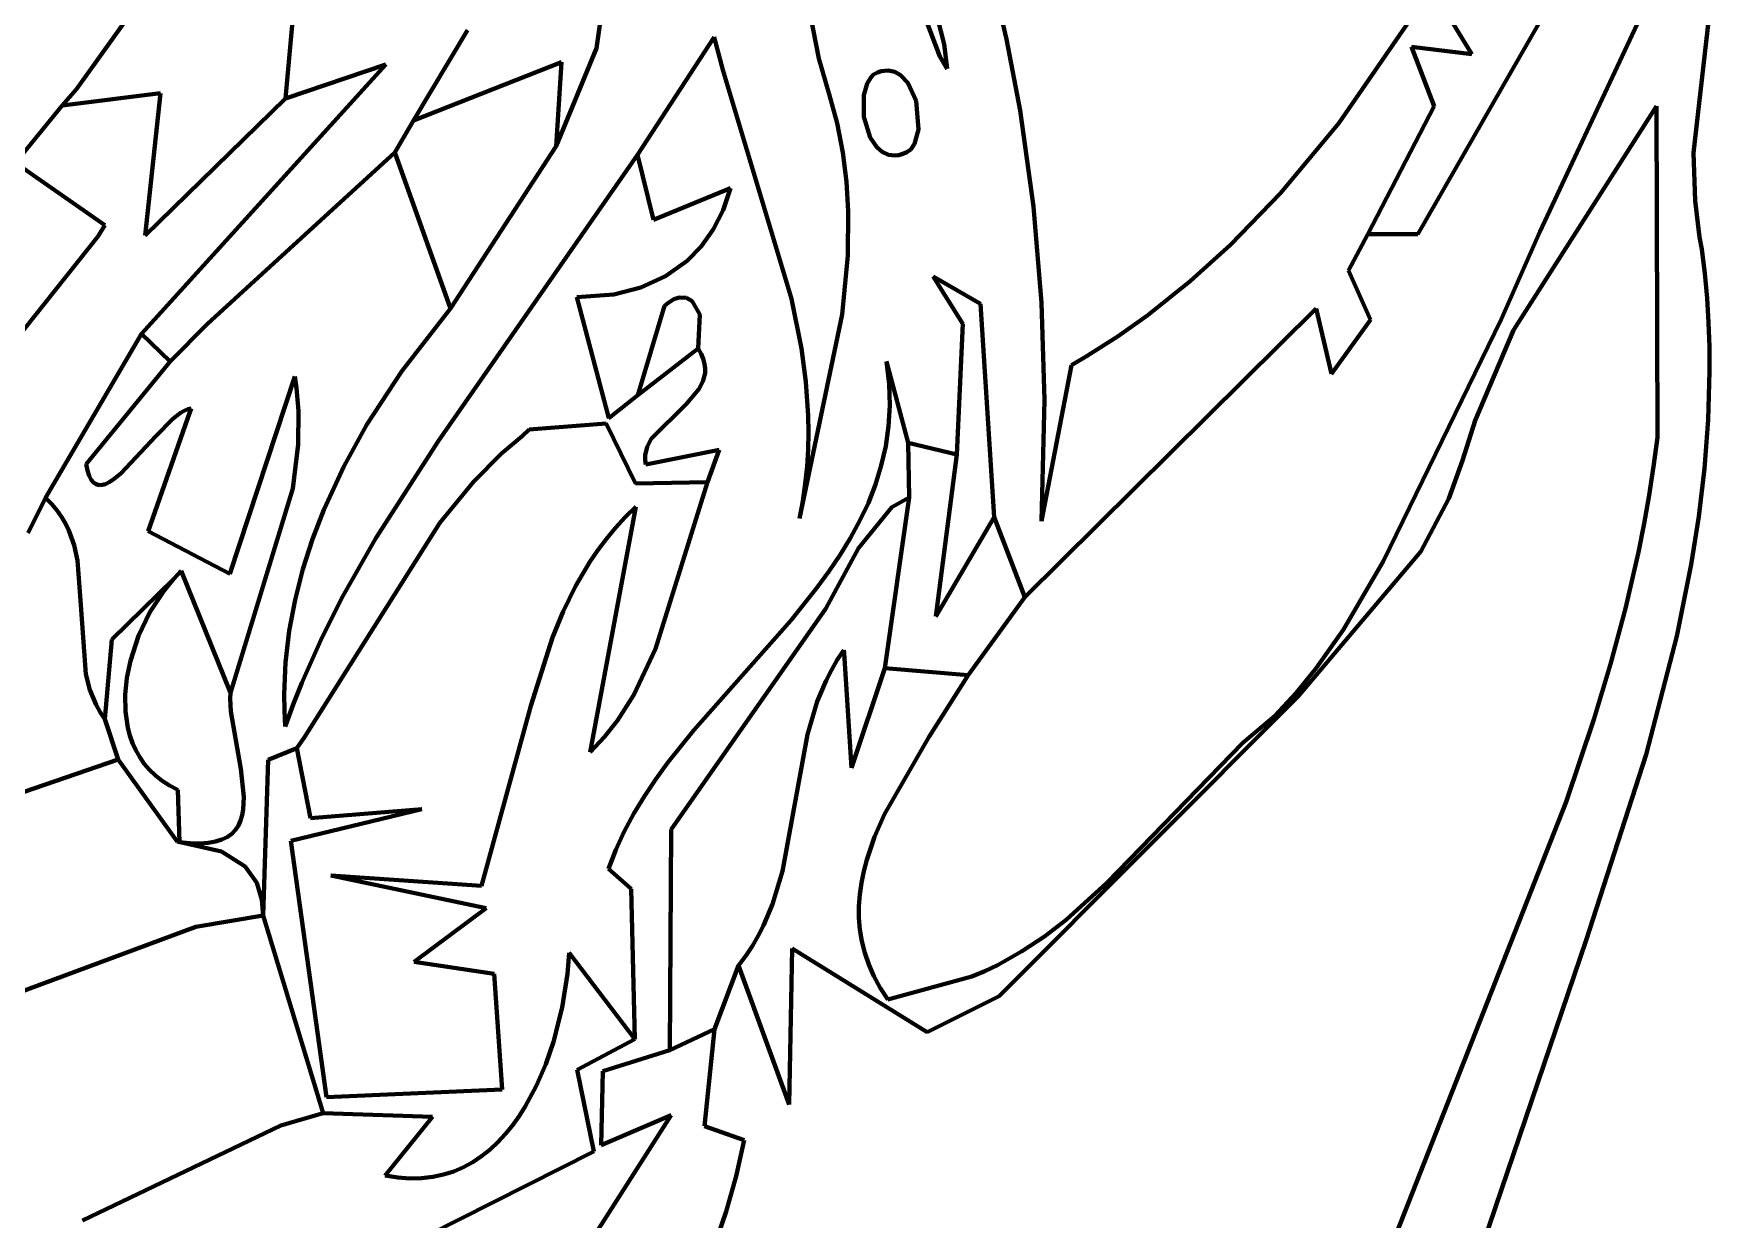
# Model space of a CAD drawing. Header units: millimetres. Extents: x 0 to 8.3, y 0 to 12.4.
# Drawn here: x 5.484 to 6.359, y 7.748 to 8.363 of the extents above; entities that cross this region are included whole.
import ezdxf

# ---------------------------------------------------------------- set-up
doc = ezdxf.new("R2010")
doc.units = ezdxf.units.MM
for name, color, linetype, lineweight in [('color#131313ff', 7, 'CONTINUOUS', 100), ('color#7c7c7cff', 7, 'CONTINUOUS', 100), ('color#c5c5c5ff', 7, 'CONTINUOUS', 100), ('color#ffffffff', 7, 'CONTINUOUS', 100)]:
    doc.layers.add(name, color=color, linetype=linetype, lineweight=lineweight)

msp = doc.modelspace()

# ---------------------------------------------------------------- linework, layer by layer
at = {"layer": 'color#131313ff'}
for p, q in [((6.35913, 8.43162), (6.34431, 8.30096)), ((6.26448, 8.2599), (6.32286, 8.38441)), ((6.32497, 8.32513), (6.25088, 8.20891)), ((6.3255, 8.15338), (6.32497, 8.32513)), ((5.5736, 8.21223), (5.67072, 8.30113)), ((5.67072, 8.30113), (5.69955, 8.22012)), ((6.34431, 8.30096), (6.34505, 8.276)), ((5.47413, 8.29566), (5.52038, 8.26331)), ((5.69343, 8.15164), (5.79654, 8.2999)), ((5.79654, 8.2999), (5.80482, 8.2662)), ((5.80482, 8.2662), (5.84476, 8.28251)), ((5.84476, 8.28251), (5.84099, 8.27121)), ((6.34505, 8.276), (6.3474, 8.25724)), ((5.84099, 8.27121), (5.83593, 8.26118)), ((5.51686, 8.25766), (5.4384, 8.15916)), ((5.52038, 8.26331), (5.51686, 8.25766)), ((5.83593, 8.26118), (5.8297, 8.25242)), ((6.24457, 8.2145), (6.26448, 8.2599)), ((6.3474, 8.25724), (6.34858, 8.25098)), ((5.8297, 8.25242), (5.82238, 8.24492)), ((6.34858, 8.25098), (6.35009, 8.23828)), ((5.82238, 8.24492), (5.81111, 8.2369)), ((5.79832, 8.2311), (5.78425, 8.22752)), ((5.81111, 8.2369), (5.79832, 8.2311)), ((6.35009, 8.23828), (6.35123, 8.22559)), ((5.78425, 8.22752), (5.7652, 8.22616)), ((5.7652, 8.22616), (5.7817, 8.16337)), ((6.35123, 8.22559), (6.35202, 8.21293)), ((5.69955, 8.22012), (5.67434, 8.18771)), ((6.18331, 8.08908), (6.24457, 8.2145)), ((5.55422, 8.19274), (5.5736, 8.21223)), ((6.25088, 8.20891), (6.23108, 8.1622)), ((6.35202, 8.21293), (6.35246, 8.20028)), ((5.79682, 8.17536), (5.82801, 8.1995)), ((5.82801, 8.1995), (5.82956, 8.19672)), ((5.82956, 8.19672), (5.83067, 8.19406)), ((6.35246, 8.20028), (6.35258, 8.18765)), ((5.51077, 8.13951), (5.55422, 8.19274)), ((5.67434, 8.18771), (5.65626, 8.16003)), ((5.83067, 8.19406), (5.83136, 8.19153)), ((5.83136, 8.19153), (5.83167, 8.1891)), ((5.83167, 8.1891), (5.83162, 8.18677)), ((6.35258, 8.18765), (6.35187, 8.16246)), ((5.61891, 8.18493), (5.5852, 8.08278)), ((5.61979, 8.17899), (5.61891, 8.18493)), ((5.62081, 8.1672), (5.61979, 8.17899)), ((5.82846, 8.17832), (5.82199, 8.17081)), ((5.83057, 8.18239), (5.82846, 8.17832)), ((5.83162, 8.18677), (5.83057, 8.18239)), ((5.7817, 8.16337), (5.79682, 8.17536)), ((5.82199, 8.17081), (5.80375, 8.15262)), ((5.5428, 8.10479), (5.56318, 8.16295)), ((5.55565, 8.16295), (5.54682, 8.15403)), ((5.5597, 8.16611), (5.55565, 8.16295)), ((5.5616, 8.16723), (5.5597, 8.16611)), ((5.56339, 8.16799), (5.5616, 8.16723)), ((5.56318, 8.16295), (5.56508, 8.16836)), ((5.56508, 8.16836), (5.56339, 8.16799)), ((5.62066, 8.14975), (5.62081, 8.1672)), ((6.23108, 8.1622), (6.22448, 8.14139)), ((6.35187, 8.16246), (6.34998, 8.13736)), ((5.54682, 8.15403), (5.52868, 8.13467)), ((5.65626, 8.16003), (5.64428, 8.13835)), ((5.73683, 8.15407), (5.72615, 8.14503)), ((5.74051, 8.15742), (5.73683, 8.15407)), ((5.78043, 8.16058), (5.74051, 8.15742)), ((5.79563, 8.12954), (5.78043, 8.16058)), ((5.80375, 8.15262), (5.80164, 8.14853)), ((6.32352, 8.13839), (6.3255, 8.15338)), ((5.61781, 8.12684), (5.62066, 8.14975)), ((5.66085, 8.10118), (5.69343, 8.15164)), ((5.72615, 8.14503), (5.7115, 8.13035)), ((5.8006, 8.14414), (5.80055, 8.14181)), ((5.80164, 8.14853), (5.8006, 8.14414)), ((5.80086, 8.13937), (5.83894, 8.14689)), ((5.83894, 8.14689), (5.83297, 8.13027)), ((5.51145, 8.13618), (5.51077, 8.13951)), ((5.51232, 8.13352), (5.51145, 8.13618)), ((5.52868, 8.13467), (5.52455, 8.13134)), ((5.64428, 8.13835), (5.63392, 8.11594)), ((5.80055, 8.14181), (5.80086, 8.13937)), ((6.22448, 8.14139), (6.21743, 8.12169)), ((6.32122, 8.1235), (6.32352, 8.13839)), ((6.34998, 8.13736), (6.34703, 8.11235)), ((5.51336, 8.13148), (5.51232, 8.13352)), ((5.51456, 8.13002), (5.51336, 8.13148)), ((5.51591, 8.12911), (5.51456, 8.13002)), ((5.51741, 8.1287), (5.51591, 8.12911)), ((5.51903, 8.12876), (5.51741, 8.1287)), ((5.52077, 8.12924), (5.51903, 8.12876)), ((5.52261, 8.13012), (5.52077, 8.12924)), ((5.52455, 8.13134), (5.52261, 8.13012)), ((5.58556, 8.02103), (5.61781, 8.12684)), ((5.7115, 8.13035), (5.69408, 8.10908)), ((5.83297, 8.13027), (5.79563, 8.12954)), ((5.91127, 8.09601), (5.92851, 8.11716)), ((5.93745, 8.12232), (5.92483, 8.03373)), ((5.92851, 8.11716), (5.93745, 8.12232)), ((6.21743, 8.12169), (6.20287, 8.09426)), ((6.31859, 8.1087), (6.32122, 8.1235)), ((5.69408, 8.10908), (5.624, 7.99799)), ((5.63392, 8.11594), (5.62803, 8.10062)), ((6.31565, 8.09398), (6.31859, 8.1087)), ((6.34703, 8.11235), (6.3431, 8.08745)), ((5.5852, 8.08278), (5.5428, 8.10479)), ((5.62803, 8.10062), (5.62303, 8.08503)), ((5.64317, 8.06983), (5.66085, 8.10118)), ((5.89436, 8.06471), (5.91127, 8.09601)), ((6.20287, 8.09426), (6.13899, 8.01898)), ((6.30893, 8.06478), (6.31565, 8.09398)), ((5.62303, 8.08503), (5.619, 8.06918)), ((6.16268, 8.05383), (6.18331, 8.08908)), ((6.3431, 8.08745), (6.3356, 8.05031)), ((5.52396, 8.04864), (5.55623, 8.08005)), ((5.55089, 8.07372), (5.54374, 8.06279)), ((5.55623, 8.08005), (5.55089, 8.07372)), ((5.619, 8.06918), (5.61601, 8.0531)), ((5.63241, 8.04834), (5.64317, 8.06983)), ((5.814, 7.95019), (5.89436, 8.06471)), ((6.30118, 8.03586), (6.30893, 8.06478)), ((5.54374, 8.06279), (5.53788, 8.05059)), ((5.52044, 8.00736), (5.52396, 8.04864)), ((5.53788, 8.05059), (5.53362, 8.03761)), ((5.61601, 8.0531), (5.61412, 8.03679)), ((5.62262, 8.02628), (5.63241, 8.04834)), ((6.14855, 8.0338), (6.16268, 8.05383)), ((6.3356, 8.05031), (6.31965, 7.98902)), ((5.90023, 8.03806), (5.89716, 8.03282)), ((5.90365, 8.04319), (5.90023, 8.03806)), ((5.90376, 8.04156), (5.90365, 8.04319)), ((5.9075, 7.98221), (5.90376, 8.04156)), ((5.53362, 8.03761), (5.5318, 8.02877)), ((5.61412, 8.03679), (5.6134, 8.02028)), ((5.89716, 8.03282), (5.89442, 8.02747)), ((5.92483, 8.03373), (5.9075, 7.98221)), ((6.13819, 8.02105), (6.14855, 8.0338)), ((6.29254, 8.0072), (6.30118, 8.03586)), ((5.5318, 8.02877), (5.53092, 8.01994)), ((5.58537, 8.018), (5.58556, 8.02103)), ((5.61813, 8.01501), (5.62262, 8.02628)), ((5.89442, 8.02747), (5.88982, 8.01648)), ((6.12697, 8.00885), (6.13819, 8.02105)), ((5.53092, 8.01994), (5.53105, 8.01127)), ((5.58565, 8.01143), (5.58537, 8.018)), ((5.6134, 8.02028), (5.6135, 8.01195)), ((5.6135, 8.01195), (5.61393, 8.00358)), ((5.61393, 8.00358), (5.61813, 8.01501)), ((5.88982, 8.01648), (5.88471, 7.99942)), ((6.13899, 8.01898), (6.12697, 8.00885)), ((5.52738, 7.98651), (5.52044, 8.00736)), ((5.53105, 8.01127), (5.53229, 8.00291)), ((5.59087, 7.98157), (5.58565, 8.01143)), ((6.27817, 7.9646), (6.29254, 8.0072)), ((5.53229, 8.00291), (5.53336, 7.99888)), ((5.53336, 7.99888), (5.53473, 7.99499)), ((5.53473, 7.99499), (5.53643, 7.99125)), ((5.624, 7.99799), (5.62003, 7.99239)), ((5.88471, 7.99942), (5.87172, 7.92867)), ((5.55782, 7.94392), (5.52738, 7.98651)), ((5.53643, 7.99125), (5.53846, 7.98768)), ((5.53846, 7.98768), (5.54083, 7.98429)), ((5.60505, 7.98626), (5.60251, 7.90556)), ((5.62003, 7.99239), (5.60505, 7.98626)), ((6.31965, 7.98902), (6.28858, 7.89277)), ((5.54083, 7.98429), (5.54355, 7.9811)), ((5.54355, 7.9811), (5.54665, 7.97813)), ((5.54665, 7.97813), (5.55012, 7.97541)), ((5.59247, 7.96707), (5.59087, 7.98157)), ((5.55012, 7.97541), (5.55398, 7.97294)), ((5.55398, 7.97294), (5.55823, 7.97075)), ((5.55823, 7.97075), (5.55918, 7.94371)), ((5.59162, 7.9576), (5.59216, 7.96058)), ((5.59216, 7.96058), (5.59247, 7.96707)), ((6.19027, 7.74104), (6.27817, 7.9646)), ((5.58808, 7.95001), (5.58961, 7.95229)), ((5.58961, 7.95229), (5.59078, 7.95483)), ((5.59078, 7.95483), (5.59162, 7.9576)), ((5.58083, 7.93887), (5.55782, 7.94392)), ((5.55918, 7.94371), (5.5647, 7.94312)), ((5.5647, 7.94312), (5.56961, 7.94297)), ((5.56961, 7.94297), (5.57395, 7.94324)), ((5.57395, 7.94324), (5.57774, 7.9439)), ((5.57774, 7.9439), (5.58102, 7.94493)), ((5.58102, 7.94493), (5.58382, 7.9463)), ((5.58382, 7.9463), (5.58616, 7.94801)), ((5.58616, 7.94801), (5.58808, 7.95001)), ((5.81343, 7.83581), (5.814, 7.95019)), ((5.59315, 7.9311), (5.58083, 7.93887)), ((5.59915, 7.92259), (5.59315, 7.9311)), ((5.87172, 7.92867), (5.86661, 7.91155)), ((5.60186, 7.91366), (5.59915, 7.92259)), ((5.60251, 7.90556), (5.60186, 7.91366)), ((5.86661, 7.91155), (5.86201, 7.90051)), ((5.86201, 7.90051), (5.85927, 7.89513)), ((5.8562, 7.88986), (5.85277, 7.8847)), ((5.85927, 7.89513), (5.8562, 7.88986)), ((6.28858, 7.89277), (6.23029, 7.72155)), ((5.76028, 7.87531), (5.76112, 7.88629)), ((5.76112, 7.88629), (5.79516, 7.84148)), ((5.85277, 7.8847), (5.84895, 7.87966)), ((5.75756, 7.85793), (5.76028, 7.87531)), ((5.84895, 7.87966), (5.83653, 7.84676)), ((5.75306, 7.84016), (5.75756, 7.85793)), ((5.83653, 7.84676), (5.81343, 7.83581)), ((5.74902, 7.82849), (5.75306, 7.84016)), ((5.79516, 7.84148), (5.7654, 7.82567)), ((5.74414, 7.81723), (5.74902, 7.82849)), ((5.7654, 7.82567), (5.77397, 7.78328)), ((5.7384, 7.80661), (5.74414, 7.81723)), ((5.61163, 7.79673), (5.63352, 7.80323)), ((5.63352, 7.80323), (5.69035, 7.80126)), ((5.73177, 7.79686), (5.73519, 7.80161)), ((5.73519, 7.80161), (5.7384, 7.80661)), ((5.50874, 7.74759), (5.61163, 7.79673)), ((5.69035, 7.80126), (5.66575, 7.77096)), ((5.72811, 7.79239), (5.73177, 7.79686)), ((5.71577, 7.78094), (5.72012, 7.7844)), ((5.72012, 7.7844), (5.72423, 7.78823)), ((5.72423, 7.78823), (5.72811, 7.79239)), ((5.77397, 7.78328), (5.68736, 7.73953)), ((5.70637, 7.77522), (5.71119, 7.77787)), ((5.71119, 7.77787), (5.71577, 7.78094)), ((5.66575, 7.77096), (5.67231, 7.76984)), ((5.67231, 7.76984), (5.67861, 7.76934)), ((5.67861, 7.76934), (5.68466, 7.76944)), ((5.68466, 7.76944), (5.69046, 7.7701)), ((5.69046, 7.7701), (5.69601, 7.77131)), ((5.69601, 7.77131), (5.70131, 7.77302)), ((5.70131, 7.77302), (5.70637, 7.77522))]:
    msp.add_line(p, q, dxfattribs=at)
at = {"layer": 'color#7c7c7cff'}
for p, q in [((5.95565, 8.35716), (5.92895, 8.46214)), ((5.93882, 8.38951), (5.95344, 8.35078)), ((5.97938, 8.39649), (5.98802, 8.35985)), ((5.8906, 8.34971), (5.88461, 8.3808)), ((6.1603, 8.31623), (6.20846, 8.38601)), ((6.20846, 8.38601), (6.22929, 8.35209)), ((5.79654, 8.2999), (5.83634, 8.36078)), ((5.83634, 8.36078), (5.84093, 8.34381)), ((5.95712, 8.34443), (5.95565, 8.35716)), ((5.98802, 8.35985), (5.99504, 8.32286)), ((6.22929, 8.35209), (6.19802, 8.35578)), ((6.19802, 8.35578), (6.20977, 8.32503)), ((5.66604, 8.3466), (5.53947, 8.2071)), ((5.6141, 8.3291), (5.66604, 8.3466)), ((5.68044, 8.31758), (5.75714, 8.34793)), ((5.75714, 8.34793), (5.75448, 8.30426)), ((5.89596, 8.3313), (5.8906, 8.34971)), ((5.95344, 8.35078), (5.95712, 8.34443)), ((5.84093, 8.34381), (5.87645, 8.22526)), ((5.91578, 8.33679), (5.91397, 8.3308)), ((5.91779, 8.34012), (5.91578, 8.33679)), ((5.91905, 8.34152), (5.91779, 8.34012)), ((5.92107, 8.34248), (5.91905, 8.34152)), ((5.92302, 8.34312), (5.92107, 8.34248)), ((5.92668, 8.34349), (5.92302, 8.34312)), ((5.93001, 8.34278), (5.92668, 8.34349)), ((5.933, 8.34112), (5.93001, 8.34278)), ((5.93679, 8.33717), (5.933, 8.34112)), ((5.94108, 8.32789), (5.93679, 8.33717)), ((5.49822, 8.32534), (5.54933, 8.33178)), ((5.54933, 8.33178), (5.54127, 8.25812)), ((5.54127, 8.25812), (5.6141, 8.3291)), ((5.90012, 8.31622), (5.89596, 8.3313)), ((5.91397, 8.3308), (5.91395, 8.31951)), ((5.94233, 8.31298), (5.94108, 8.32789)), ((5.47413, 8.29566), (5.49822, 8.32534)), ((5.91395, 8.31951), (5.91727, 8.30885)), ((5.99504, 8.32286), (6.00195, 8.27313)), ((6.20977, 8.32503), (6.17533, 8.25879)), ((5.67072, 8.30113), (5.68044, 8.31758)), ((5.9031, 8.30108), (5.90012, 8.31622)), ((5.94026, 8.30554), (5.94233, 8.31298)), ((6.1302, 8.28012), (6.1603, 8.31623)), ((5.69955, 8.22012), (5.67072, 8.30113)), ((5.75448, 8.30426), (5.69955, 8.22012)), ((5.90501, 8.28587), (5.9031, 8.30108)), ((5.91727, 8.30885), (5.92069, 8.30382)), ((5.92069, 8.30382), (5.9235, 8.30139)), ((5.9235, 8.30139), (5.9267, 8.29988)), ((5.93418, 8.30031), (5.93625, 8.30126)), ((5.93625, 8.30126), (5.9384, 8.30258)), ((5.9384, 8.30258), (5.94026, 8.30554)), ((5.52038, 8.26331), (5.47413, 8.29566)), ((5.80482, 8.2662), (5.79654, 8.2999)), ((5.9267, 8.29988), (5.93027, 8.29947)), ((5.93027, 8.29947), (5.93219, 8.29972)), ((5.93219, 8.29972), (5.93418, 8.30031)), ((5.90593, 8.27062), (5.90501, 8.28587)), ((5.84476, 8.28251), (5.80482, 8.2662)), ((5.84099, 8.27121), (5.84476, 8.28251)), ((6.10411, 8.25317), (6.1302, 8.28012)), ((5.83593, 8.26118), (5.84099, 8.27121)), ((5.90568, 8.24769), (5.90593, 8.27062)), ((6.00195, 8.27313), (6.00615, 8.22307)), ((5.4384, 8.15916), (5.51686, 8.25766)), ((5.51686, 8.25766), (5.52038, 8.26331)), ((5.8297, 8.25242), (5.83593, 8.26118)), ((6.17533, 8.25879), (6.16533, 8.23983)), ((5.82238, 8.24492), (5.8297, 8.25242)), ((6.08325, 8.23431), (6.10411, 8.25317)), ((5.81111, 8.2369), (5.82238, 8.24492)), ((5.90281, 8.21709), (5.90568, 8.24769)), ((6.16533, 8.23983), (6.17681, 8.21438)), ((5.78425, 8.22752), (5.79832, 8.2311)), ((5.79832, 8.2311), (5.81111, 8.2369)), ((5.97443, 8.22258), (5.94999, 8.23673)), ((5.94999, 8.23673), (5.96526, 8.21226)), ((6.06121, 8.21677), (6.08325, 8.23431)), ((5.7652, 8.22616), (5.78425, 8.22752)), ((5.7817, 8.16337), (5.7652, 8.22616)), ((5.8123, 8.22303), (5.81062, 8.22167)), ((5.81544, 8.22496), (5.8123, 8.22303)), ((5.81828, 8.22592), (5.81544, 8.22496)), ((5.82197, 8.22577), (5.81828, 8.22592)), ((5.82498, 8.22402), (5.82197, 8.22577)), ((5.8289, 8.21714), (5.82498, 8.22402)), ((5.87645, 8.22526), (5.88158, 8.19952)), ((5.98151, 8.11206), (5.97443, 8.22258)), ((6.00615, 8.22307), (6.00772, 8.17284)), ((5.81062, 8.22167), (5.79682, 8.17536)), ((5.82801, 8.1995), (5.8289, 8.21714)), ((5.88064, 8.11139), (5.90281, 8.21709)), ((6.1486, 8.22016), (5.9975, 8.07054)), ((6.04582, 8.20588), (6.06121, 8.21677)), ((6.15655, 8.18631), (6.1486, 8.22016)), ((6.17681, 8.21438), (6.15655, 8.18631)), ((5.53947, 8.2071), (5.48958, 8.12201)), ((5.96526, 8.21226), (5.96213, 8.14448)), ((6.02985, 8.19567), (6.04582, 8.20588)), ((5.82956, 8.19672), (5.82801, 8.1995)), ((5.83067, 8.19406), (5.82956, 8.19672)), ((5.88158, 8.19952), (5.88388, 8.18222)), ((6.02164, 8.19084), (6.02985, 8.19567)), ((5.83136, 8.19153), (5.83067, 8.19406)), ((5.83167, 8.1891), (5.83136, 8.19153)), ((5.83162, 8.18677), (5.83167, 8.1891)), ((5.93699, 8.15067), (5.9258, 8.1927)), ((5.9258, 8.1927), (5.92709, 8.18115)), ((6.00616, 8.11007), (6.02164, 8.19084)), ((5.82199, 8.17081), (5.82846, 8.17832)), ((5.82846, 8.17832), (5.83057, 8.18239)), ((5.83057, 8.18239), (5.83162, 8.18677)), ((5.88388, 8.18222), (5.8851, 8.16477)), ((5.92709, 8.18115), (5.92739, 8.17001)), ((5.79682, 8.17536), (5.7817, 8.16337)), ((5.80375, 8.15262), (5.82199, 8.17081)), ((5.92739, 8.17001), (5.92678, 8.15925)), ((6.00772, 8.17284), (6.00616, 8.11007)), ((5.8851, 8.16477), (5.88525, 8.15599)), ((5.80164, 8.14853), (5.80375, 8.15262)), ((5.88525, 8.15599), (5.88507, 8.14717)), ((5.92678, 8.15925), (5.92531, 8.14885)), ((5.80055, 8.14181), (5.8006, 8.14414)), ((5.8006, 8.14414), (5.80164, 8.14853)), ((5.83894, 8.14689), (5.80086, 8.13937)), ((5.83297, 8.13027), (5.83894, 8.14689)), ((5.88507, 8.14717), (5.88454, 8.1383)), ((5.92531, 8.14885), (5.92303, 8.13877)), ((5.96213, 8.14448), (5.93699, 8.15067)), ((5.80086, 8.13937), (5.80055, 8.14181)), ((5.88454, 8.1383), (5.88364, 8.12938)), ((5.92303, 8.13877), (5.92002, 8.129)), ((5.80595, 8.04387), (5.83297, 8.13027)), ((5.88364, 8.12938), (5.88234, 8.12041)), ((5.92002, 8.129), (5.91632, 8.11951)), ((5.48958, 8.12201), (5.48064, 8.10398)), ((5.79568, 8.11747), (5.77205, 7.99031)), ((5.79026, 8.11214), (5.79568, 8.11747)), ((5.88234, 8.12041), (5.88064, 8.11139)), ((5.91632, 8.11951), (5.91199, 8.11028)), ((5.78519, 8.1066), (5.79026, 8.11214)), ((5.91199, 8.11028), (5.9071, 8.10127)), ((5.9975, 8.07054), (5.98151, 8.11206)), ((5.77605, 8.09499), (5.78046, 8.10088)), ((5.78046, 8.10088), (5.78519, 8.1066)), ((5.9071, 8.10127), (5.90171, 8.09246)), ((5.77193, 8.08893), (5.77605, 8.09499)), ((5.90171, 8.09246), (5.89587, 8.08383)), ((5.76453, 8.07635), (5.77193, 8.08893)), ((5.89587, 8.08383), (5.88964, 8.07536)), ((5.75811, 8.06323), (5.76453, 8.07635)), ((5.88964, 8.07536), (5.87625, 8.05876)), ((5.75252, 8.04966), (5.75811, 8.06323)), ((5.87625, 8.05876), (5.82584, 8.00171)), ((5.74125, 8.01432), (5.75252, 8.04966)), ((5.79471, 8.02005), (5.80595, 8.04387)), ((5.89716, 8.03282), (5.90023, 8.03806)), ((5.90023, 8.03806), (5.90365, 8.04319)), ((5.90365, 8.04319), (5.90376, 8.04156)), ((5.90376, 8.04156), (5.9075, 7.98221)), ((5.89442, 8.02747), (5.89716, 8.03282)), ((5.9075, 7.98221), (5.92483, 8.03373)), ((5.92483, 8.03373), (5.9681, 8.03017)), ((5.9681, 8.03017), (5.94777, 7.99812)), ((5.88982, 8.01648), (5.89442, 8.02747)), ((5.7157, 7.92108), (5.74125, 8.01432)), ((5.78616, 8.00669), (5.79471, 8.02005)), ((5.88471, 7.99942), (5.88982, 8.01648)), ((6.13899, 8.01898), (5.98421, 7.8639)), ((6.12697, 8.00885), (6.13899, 8.01898)), ((5.77953, 7.99828), (5.78616, 8.00669)), ((6.11045, 7.99514), (6.12697, 8.00885)), ((5.77205, 7.99031), (5.77953, 7.99828)), ((5.82584, 8.00171), (5.81236, 7.98488)), ((5.87172, 7.92867), (5.88471, 7.99942)), ((5.94777, 7.99812), (5.92471, 7.95818)), ((6.04006, 7.92258), (6.11045, 7.99514)), ((5.60251, 7.90556), (5.60505, 7.98626)), ((5.60505, 7.98626), (5.62003, 7.99239)), ((5.62003, 7.99239), (5.62705, 7.95606)), ((5.81236, 7.98488), (5.80608, 7.97624)), ((5.80608, 7.97624), (5.80017, 7.96742)), ((5.68474, 7.96076), (5.61676, 7.94436)), ((5.62705, 7.95606), (5.68474, 7.96076)), ((5.80017, 7.96742), (5.7947, 7.9584)), ((5.7947, 7.9584), (5.78973, 7.94915)), ((5.92471, 7.95818), (5.91956, 7.94641)), ((5.61676, 7.94436), (5.63536, 7.8115)), ((5.78973, 7.94915), (5.78531, 7.93965)), ((5.91956, 7.94641), (5.91548, 7.93451)), ((5.78531, 7.93965), (5.78151, 7.92986)), ((5.91548, 7.93451), (5.9139, 7.92852)), ((5.71811, 7.90939), (5.63752, 7.92638)), ((5.63752, 7.92638), (5.7157, 7.92108)), ((5.78151, 7.92986), (5.79327, 7.91951)), ((5.86661, 7.91155), (5.87172, 7.92867)), ((5.9139, 7.92852), (5.91269, 7.92252)), ((5.79327, 7.91951), (5.79516, 7.84148)), ((5.91185, 7.9165), (5.91143, 7.91046)), ((5.91269, 7.92252), (5.91185, 7.9165)), ((6.01889, 7.90341), (6.04006, 7.92258)), ((5.6808, 7.88158), (5.71811, 7.90939)), ((5.86201, 7.90051), (5.86661, 7.91155)), ((5.91143, 7.91046), (5.91145, 7.90441)), ((5.63352, 7.80323), (5.60251, 7.90556)), ((5.85927, 7.89513), (5.86201, 7.90051)), ((5.91145, 7.90441), (5.91194, 7.89836)), ((5.91194, 7.89836), (5.91293, 7.8923)), ((6.00763, 7.89475), (6.01889, 7.90341)), ((5.85277, 7.8847), (5.8562, 7.88986)), ((5.8562, 7.88986), (5.85927, 7.89513)), ((5.91293, 7.8923), (5.91444, 7.88623)), ((5.99579, 7.88688), (6.00763, 7.89475)), ((5.72234, 7.87537), (5.6808, 7.88158)), ((5.76112, 7.88629), (5.76028, 7.87531)), ((5.79516, 7.84148), (5.76112, 7.88629)), ((5.84895, 7.87966), (5.85277, 7.8847)), ((5.87678, 7.88858), (5.87524, 7.80773)), ((5.94689, 7.84524), (5.87678, 7.88858)), ((5.91444, 7.88623), (5.91651, 7.88017)), ((5.98329, 7.87994), (5.99579, 7.88688)), ((5.72641, 7.81541), (5.72234, 7.87537)), ((5.76028, 7.87531), (5.75756, 7.85793)), ((5.87524, 7.80773), (5.84895, 7.87966)), ((5.91651, 7.88017), (5.91917, 7.87411)), ((5.91917, 7.87411), (5.92244, 7.86806)), ((5.92636, 7.86203), (5.97001, 7.87405)), ((5.97001, 7.87405), (5.97675, 7.87685)), ((5.97675, 7.87685), (5.98329, 7.87994)), ((5.92244, 7.86806), (5.92636, 7.86203)), ((5.98421, 7.8639), (5.94689, 7.84524)), ((5.75756, 7.85793), (5.75306, 7.84016)), ((5.81343, 7.83581), (5.83653, 7.84676)), ((5.83653, 7.84676), (5.83129, 7.79636)), ((5.75306, 7.84016), (5.74902, 7.82849)), ((5.74902, 7.82849), (5.74414, 7.81723)), ((5.77857, 7.82495), (5.81343, 7.83581)), ((5.77784, 7.78655), (5.77857, 7.82495)), ((5.63536, 7.8115), (5.72641, 7.81541)), ((5.74414, 7.81723), (5.7384, 7.80661)), ((5.69035, 7.80126), (5.63352, 7.80323)), ((5.73519, 7.80161), (5.73177, 7.79686)), ((5.7384, 7.80661), (5.73519, 7.80161)), ((5.77535, 7.74159), (5.81413, 7.80222)), ((5.81413, 7.80222), (5.77784, 7.78655)), ((5.66575, 7.77096), (5.69035, 7.80126)), ((5.73177, 7.79686), (5.72811, 7.79239)), ((5.83129, 7.79636), (5.85185, 7.78924)), ((5.72012, 7.7844), (5.71577, 7.78094)), ((5.72423, 7.78823), (5.72012, 7.7844)), ((5.72811, 7.79239), (5.72423, 7.78823)), ((5.85185, 7.78924), (5.8477, 7.77052)), ((5.71119, 7.77787), (5.70637, 7.77522)), ((5.71577, 7.78094), (5.71119, 7.77787)), ((5.67231, 7.76984), (5.66575, 7.77096)), ((5.67861, 7.76934), (5.67231, 7.76984)), ((5.68466, 7.76944), (5.67861, 7.76934)), ((5.69046, 7.7701), (5.68466, 7.76944)), ((5.69601, 7.77131), (5.69046, 7.7701)), ((5.70131, 7.77302), (5.69601, 7.77131)), ((5.70637, 7.77522), (5.70131, 7.77302)), ((5.8477, 7.77052), (5.84262, 7.75221)), ((5.84262, 7.75221), (5.83345, 7.72542))]:
    msp.add_line(p, q, dxfattribs=at)
at = {"layer": 'color#c5c5c5ff'}
for p, q in [((5.62302, 8.42676), (5.6141, 8.3291)), ((6.29883, 8.42871), (6.20126, 8.25878)), ((5.78261, 8.40629), (5.77537, 8.3552)), ((5.5056, 8.33393), (5.54415, 8.38781)), ((6.22929, 8.35209), (6.20846, 8.38601)), ((5.68044, 8.31758), (5.70851, 8.36437)), ((5.77537, 8.3552), (5.75448, 8.30426)), ((6.20977, 8.32503), (6.19802, 8.35578)), ((6.19802, 8.35578), (6.22929, 8.35209)), ((5.75714, 8.34793), (5.68044, 8.31758)), ((5.75448, 8.30426), (5.75714, 8.34793)), ((5.49822, 8.32534), (5.5056, 8.33393)), ((5.54933, 8.33178), (5.49822, 8.32534)), ((5.54127, 8.25812), (5.54933, 8.33178)), ((5.6141, 8.3291), (5.54127, 8.25812)), ((6.17533, 8.25879), (6.20977, 8.32503)), ((6.20126, 8.25878), (6.17533, 8.25879)), ((5.81062, 8.22167), (5.8123, 8.22303)), ((5.8123, 8.22303), (5.81544, 8.22496)), ((5.81544, 8.22496), (5.81828, 8.22592)), ((5.81828, 8.22592), (5.82197, 8.22577)), ((5.82197, 8.22577), (5.82498, 8.22402)), ((5.82498, 8.22402), (5.8289, 8.21714)), ((5.79682, 8.17536), (5.81062, 8.22167)), ((5.8289, 8.21714), (5.82801, 8.1995)), ((5.48958, 8.12201), (5.53947, 8.2071)), ((5.53947, 8.2071), (5.55422, 8.19274)), ((5.82801, 8.1995), (5.79682, 8.17536)), ((5.55422, 8.19274), (5.51077, 8.13951)), ((5.5852, 8.08278), (5.61891, 8.18493)), ((5.61891, 8.18493), (5.61979, 8.17899)), ((5.61979, 8.17899), (5.62081, 8.1672)), ((5.56318, 8.16295), (5.5428, 8.10479)), ((5.54682, 8.15403), (5.55565, 8.16295)), ((5.55565, 8.16295), (5.5597, 8.16611)), ((5.5597, 8.16611), (5.5616, 8.16723)), ((5.5616, 8.16723), (5.56339, 8.16799)), ((5.56508, 8.16836), (5.56318, 8.16295)), ((5.56339, 8.16799), (5.56508, 8.16836)), ((5.62081, 8.1672), (5.62066, 8.14975)), ((5.52868, 8.13467), (5.54682, 8.15403)), ((5.62066, 8.14975), (5.61781, 8.12684)), ((5.93699, 8.15067), (5.96213, 8.14448)), ((5.93745, 8.12232), (5.93699, 8.15067)), ((5.96213, 8.14448), (5.95133, 8.06066)), ((5.51077, 8.13951), (5.51145, 8.13618)), ((5.51145, 8.13618), (5.51232, 8.13352)), ((5.52455, 8.13134), (5.52868, 8.13467)), ((5.51232, 8.13352), (5.51336, 8.13148)), ((5.51336, 8.13148), (5.51456, 8.13002)), ((5.51456, 8.13002), (5.51591, 8.12911)), ((5.51591, 8.12911), (5.51741, 8.1287)), ((5.51741, 8.1287), (5.51903, 8.12876)), ((5.51903, 8.12876), (5.52077, 8.12924)), ((5.52077, 8.12924), (5.52261, 8.13012)), ((5.52261, 8.13012), (5.52455, 8.13134)), ((5.61781, 8.12684), (5.58556, 8.02103)), ((5.49276, 8.11889), (5.48958, 8.12201)), ((5.49555, 8.11563), (5.49276, 8.11889)), ((5.92483, 8.03373), (5.93745, 8.12232)), ((5.49796, 8.11224), (5.49555, 8.11563)), ((5.50002, 8.10873), (5.49796, 8.11224)), ((5.50177, 8.1051), (5.50002, 8.10873)), ((5.95133, 8.06066), (5.98151, 8.11206)), ((5.98151, 8.11206), (5.9975, 8.07054)), ((5.50442, 8.09754), (5.50177, 8.1051)), ((5.5428, 8.10479), (5.5852, 8.08278)), ((5.50614, 8.08963), (5.50442, 8.09754)), ((5.50777, 8.06882), (5.50614, 8.08963)), ((5.56001, 8.0843), (5.55623, 8.08005)), ((5.58556, 8.02103), (5.56001, 8.0843)), ((5.55623, 8.08005), (5.52396, 8.04864)), ((5.51049, 8.03062), (5.50777, 8.06882)), ((5.9975, 8.07054), (5.9681, 8.03017)), ((5.52396, 8.04864), (5.52044, 8.00736)), ((5.51267, 8.02254), (5.51049, 8.03062)), ((5.9681, 8.03017), (5.92483, 8.03373)), ((5.51592, 8.01476), (5.51267, 8.02254)), ((5.51801, 8.01101), (5.51592, 8.01476)), ((5.52044, 8.00736), (5.51801, 8.01101)), ((5.43889, 7.95616), (5.52738, 7.98651)), ((5.52738, 7.98651), (5.55782, 7.94392)), ((5.55782, 7.94392), (5.58083, 7.93887)), ((5.58083, 7.93887), (5.59315, 7.9311)), ((5.59315, 7.9311), (5.59915, 7.92259)), ((5.59915, 7.92259), (5.60186, 7.91366)), ((5.60186, 7.91366), (5.60251, 7.90556)), ((5.56762, 7.89975), (5.44101, 7.85276)), ((5.60251, 7.90556), (5.56762, 7.89975))]:
    msp.add_line(p, q, dxfattribs=at)
at = {"layer": 'color#ffffffff'}
for p, q in [((5.92895, 8.46214), (5.95565, 8.35716)), ((5.6141, 8.3291), (5.62302, 8.42676)), ((6.20126, 8.25878), (6.29883, 8.42871)), ((6.34431, 8.30096), (6.35913, 8.43162)), ((5.77537, 8.3552), (5.78261, 8.40629)), ((5.95344, 8.35078), (5.93882, 8.38951)), ((5.98802, 8.35985), (5.97938, 8.39649)), ((5.54415, 8.38781), (5.5056, 8.33393)), ((5.88461, 8.3808), (5.8906, 8.34971)), ((6.20846, 8.38601), (6.1603, 8.31623)), ((6.32286, 8.38441), (6.26448, 8.2599)), ((5.70851, 8.36437), (5.68044, 8.31758)), ((5.75448, 8.30426), (5.77537, 8.3552)), ((5.83634, 8.36078), (5.79654, 8.2999)), ((5.84093, 8.34381), (5.83634, 8.36078)), ((5.95565, 8.35716), (5.95712, 8.34443)), ((5.99504, 8.32286), (5.98802, 8.35985)), ((5.53947, 8.2071), (5.66604, 8.3466)), ((5.66604, 8.3466), (5.6141, 8.3291)), ((5.8906, 8.34971), (5.89596, 8.3313)), ((5.95712, 8.34443), (5.95344, 8.35078)), ((5.87645, 8.22526), (5.84093, 8.34381)), ((5.91397, 8.3308), (5.91578, 8.33679)), ((5.91578, 8.33679), (5.91779, 8.34012)), ((5.91779, 8.34012), (5.91905, 8.34152)), ((5.91905, 8.34152), (5.92107, 8.34248)), ((5.92107, 8.34248), (5.92302, 8.34312)), ((5.92302, 8.34312), (5.92668, 8.34349)), ((5.92668, 8.34349), (5.93001, 8.34278)), ((5.93001, 8.34278), (5.933, 8.34112)), ((5.933, 8.34112), (5.93679, 8.33717)), ((5.93679, 8.33717), (5.94108, 8.32789)), ((5.5056, 8.33393), (5.49822, 8.32534)), ((5.89596, 8.3313), (5.90012, 8.31622)), ((5.91395, 8.31951), (5.91397, 8.3308)), ((5.94108, 8.32789), (5.94233, 8.31298)), ((5.49822, 8.32534), (5.47413, 8.29566)), ((5.91727, 8.30885), (5.91395, 8.31951)), ((6.00195, 8.27313), (5.99504, 8.32286)), ((6.25088, 8.20891), (6.32497, 8.32513)), ((6.32497, 8.32513), (6.3255, 8.15338)), ((5.68044, 8.31758), (5.67072, 8.30113)), ((5.90012, 8.31622), (5.9031, 8.30108)), ((5.94233, 8.31298), (5.94026, 8.30554)), ((6.1603, 8.31623), (6.1302, 8.28012)), ((5.67072, 8.30113), (5.5736, 8.21223)), ((5.69955, 8.22012), (5.75448, 8.30426)), ((5.9031, 8.30108), (5.90501, 8.28587)), ((5.92069, 8.30382), (5.91727, 8.30885)), ((5.9235, 8.30139), (5.92069, 8.30382)), ((5.9267, 8.29988), (5.9235, 8.30139)), ((5.93625, 8.30126), (5.93418, 8.30031)), ((5.9384, 8.30258), (5.93625, 8.30126)), ((5.94026, 8.30554), (5.9384, 8.30258)), ((6.34505, 8.276), (6.34431, 8.30096)), ((5.79654, 8.2999), (5.69343, 8.15164)), ((5.93027, 8.29947), (5.9267, 8.29988)), ((5.93219, 8.29972), (5.93027, 8.29947)), ((5.93418, 8.30031), (5.93219, 8.29972)), ((5.90501, 8.28587), (5.90593, 8.27062)), ((6.1302, 8.28012), (6.10411, 8.25317)), ((6.3474, 8.25724), (6.34505, 8.276)), ((5.90593, 8.27062), (5.90568, 8.24769)), ((6.00615, 8.22307), (6.00195, 8.27313)), ((6.16533, 8.23983), (6.17533, 8.25879)), ((6.17533, 8.25879), (6.20126, 8.25878)), ((6.26448, 8.2599), (6.24457, 8.2145)), ((6.34858, 8.25098), (6.3474, 8.25724)), ((6.10411, 8.25317), (6.08325, 8.23431)), ((6.35009, 8.23828), (6.34858, 8.25098)), ((5.90568, 8.24769), (5.90281, 8.21709)), ((6.17681, 8.21438), (6.16533, 8.23983)), ((5.94999, 8.23673), (5.97443, 8.22258)), ((5.96526, 8.21226), (5.94999, 8.23673)), ((6.08325, 8.23431), (6.06121, 8.21677)), ((6.35123, 8.22559), (6.35009, 8.23828)), ((5.88158, 8.19952), (5.87645, 8.22526)), ((5.97443, 8.22258), (5.98151, 8.11206)), ((6.00772, 8.17284), (6.00615, 8.22307)), ((6.35202, 8.21293), (6.35123, 8.22559)), ((5.67434, 8.18771), (5.69955, 8.22012)), ((5.90281, 8.21709), (5.88064, 8.11139)), ((5.9975, 8.07054), (6.1486, 8.22016)), ((6.06121, 8.21677), (6.04582, 8.20588)), ((6.1486, 8.22016), (6.15655, 8.18631)), ((6.15655, 8.18631), (6.17681, 8.21438)), ((6.24457, 8.2145), (6.18331, 8.08908)), ((5.55422, 8.19274), (5.53947, 8.2071)), ((5.5736, 8.21223), (5.55422, 8.19274)), ((5.96213, 8.14448), (5.96526, 8.21226)), ((6.04582, 8.20588), (6.02985, 8.19567)), ((6.23108, 8.1622), (6.25088, 8.20891)), ((6.35246, 8.20028), (6.35202, 8.21293)), ((5.88388, 8.18222), (5.88158, 8.19952)), ((6.02985, 8.19567), (6.02164, 8.19084)), ((6.35258, 8.18765), (6.35246, 8.20028)), ((5.65626, 8.16003), (5.67434, 8.18771)), ((5.92709, 8.18115), (5.9258, 8.1927)), ((5.9258, 8.1927), (5.93699, 8.15067)), ((6.02164, 8.19084), (6.00616, 8.11007)), ((6.35187, 8.16246), (6.35258, 8.18765)), ((5.8851, 8.16477), (5.88388, 8.18222)), ((5.92739, 8.17001), (5.92709, 8.18115)), ((5.92678, 8.15925), (5.92739, 8.17001)), ((6.00616, 8.11007), (6.00772, 8.17284)), ((5.88525, 8.15599), (5.8851, 8.16477)), ((6.22448, 8.14139), (6.23108, 8.1622)), ((6.34998, 8.13736), (6.35187, 8.16246)), ((5.64428, 8.13835), (5.65626, 8.16003)), ((5.72615, 8.14503), (5.73683, 8.15407)), ((5.73683, 8.15407), (5.74051, 8.15742)), ((5.74051, 8.15742), (5.78043, 8.16058)), ((5.78043, 8.16058), (5.79563, 8.12954)), ((5.88507, 8.14717), (5.88525, 8.15599)), ((5.92531, 8.14885), (5.92678, 8.15925)), ((6.3255, 8.15338), (6.32352, 8.13839)), ((5.69343, 8.15164), (5.66085, 8.10118)), ((5.7115, 8.13035), (5.72615, 8.14503)), ((5.88454, 8.1383), (5.88507, 8.14717)), ((5.92303, 8.13877), (5.92531, 8.14885)), ((5.93699, 8.15067), (5.93745, 8.12232)), ((5.95133, 8.06066), (5.96213, 8.14448)), ((5.63392, 8.11594), (5.64428, 8.13835)), ((5.88364, 8.12938), (5.88454, 8.1383)), ((5.92002, 8.129), (5.92303, 8.13877)), ((6.21743, 8.12169), (6.22448, 8.14139)), ((6.32352, 8.13839), (6.32122, 8.1235)), ((6.34703, 8.11235), (6.34998, 8.13736)), ((5.69408, 8.10908), (5.7115, 8.13035)), ((5.79563, 8.12954), (5.83297, 8.13027)), ((5.83297, 8.13027), (5.80595, 8.04387)), ((5.88234, 8.12041), (5.88364, 8.12938)), ((5.91632, 8.11951), (5.92002, 8.129)), ((5.48064, 8.10398), (5.48958, 8.12201)), ((5.48958, 8.12201), (5.49276, 8.11889)), ((5.49276, 8.11889), (5.49555, 8.11563)), ((5.77205, 7.99031), (5.79568, 8.11747)), ((5.79568, 8.11747), (5.79026, 8.11214)), ((5.88064, 8.11139), (5.88234, 8.12041)), ((5.92851, 8.11716), (5.91127, 8.09601)), ((5.91199, 8.11028), (5.91632, 8.11951)), ((5.93745, 8.12232), (5.92851, 8.11716)), ((6.20287, 8.09426), (6.21743, 8.12169)), ((6.32122, 8.1235), (6.31859, 8.1087)), ((5.49555, 8.11563), (5.49796, 8.11224)), ((5.49796, 8.11224), (5.50002, 8.10873)), ((5.50002, 8.10873), (5.50177, 8.1051)), ((5.624, 7.99799), (5.69408, 8.10908)), ((5.62803, 8.10062), (5.63392, 8.11594)), ((5.79026, 8.11214), (5.78519, 8.1066)), ((5.9071, 8.10127), (5.91199, 8.11028)), ((5.98151, 8.11206), (5.95133, 8.06066)), ((6.31859, 8.1087), (6.31565, 8.09398)), ((6.3431, 8.08745), (6.34703, 8.11235)), ((5.50177, 8.1051), (5.50442, 8.09754)), ((5.62303, 8.08503), (5.62803, 8.10062)), ((5.66085, 8.10118), (5.64317, 8.06983)), ((5.78046, 8.10088), (5.77605, 8.09499)), ((5.78519, 8.1066), (5.78046, 8.10088)), ((5.90171, 8.09246), (5.9071, 8.10127)), ((5.50442, 8.09754), (5.50614, 8.08963)), ((5.77605, 8.09499), (5.77193, 8.08893)), ((5.91127, 8.09601), (5.89436, 8.06471)), ((5.89587, 8.08383), (5.90171, 8.09246)), ((6.13899, 8.01898), (6.20287, 8.09426)), ((6.31565, 8.09398), (6.30893, 8.06478)), ((5.50614, 8.08963), (5.50777, 8.06882)), ((5.55623, 8.08005), (5.56001, 8.0843)), ((5.56001, 8.0843), (5.58556, 8.02103)), ((5.619, 8.06918), (5.62303, 8.08503)), ((5.77193, 8.08893), (5.76453, 8.07635)), ((5.88964, 8.07536), (5.89587, 8.08383)), ((6.18331, 8.08908), (6.16268, 8.05383)), ((6.3356, 8.05031), (6.3431, 8.08745)), ((5.54374, 8.06279), (5.55089, 8.07372)), ((5.55089, 8.07372), (5.55623, 8.08005)), ((5.76453, 8.07635), (5.75811, 8.06323)), ((5.87625, 8.05876), (5.88964, 8.07536)), ((5.50777, 8.06882), (5.51049, 8.03062)), ((5.61601, 8.0531), (5.619, 8.06918)), ((5.64317, 8.06983), (5.63241, 8.04834)), ((5.89436, 8.06471), (5.814, 7.95019)), ((5.9681, 8.03017), (5.9975, 8.07054)), ((6.30893, 8.06478), (6.30118, 8.03586)), ((5.53788, 8.05059), (5.54374, 8.06279)), ((5.75811, 8.06323), (5.75252, 8.04966)), ((5.82584, 8.00171), (5.87625, 8.05876)), ((5.53362, 8.03761), (5.53788, 8.05059)), ((5.61412, 8.03679), (5.61601, 8.0531)), ((5.63241, 8.04834), (5.62262, 8.02628)), ((5.75252, 8.04966), (5.74125, 8.01432)), ((6.16268, 8.05383), (6.14855, 8.0338)), ((6.31965, 7.98902), (6.3356, 8.05031)), ((5.80595, 8.04387), (5.79471, 8.02005)), ((5.51049, 8.03062), (5.51267, 8.02254)), ((5.5318, 8.02877), (5.53362, 8.03761)), ((5.6134, 8.02028), (5.61412, 8.03679)), ((5.94777, 7.99812), (5.9681, 8.03017)), ((6.14855, 8.0338), (6.13819, 8.02105)), ((6.30118, 8.03586), (6.29254, 8.0072)), ((5.51267, 8.02254), (5.51592, 8.01476)), ((5.53092, 8.01994), (5.5318, 8.02877)), ((5.58556, 8.02103), (5.58537, 8.018)), ((5.62262, 8.02628), (5.61813, 8.01501)), ((6.13819, 8.02105), (6.12697, 8.00885)), ((5.51592, 8.01476), (5.51801, 8.01101)), ((5.53105, 8.01127), (5.53092, 8.01994)), ((5.58537, 8.018), (5.58565, 8.01143)), ((5.6135, 8.01195), (5.6134, 8.02028)), ((5.61393, 8.00358), (5.6135, 8.01195)), ((5.61813, 8.01501), (5.61393, 8.00358)), ((5.74125, 8.01432), (5.7157, 7.92108)), ((5.79471, 8.02005), (5.78616, 8.00669)), ((5.98421, 7.8639), (6.13899, 8.01898)), ((5.51801, 8.01101), (5.52044, 8.00736)), ((5.52044, 8.00736), (5.52738, 7.98651)), ((5.53229, 8.00291), (5.53105, 8.01127)), ((5.58565, 8.01143), (5.59087, 7.98157)), ((5.78616, 8.00669), (5.77953, 7.99828)), ((6.12697, 8.00885), (6.11045, 7.99514)), ((6.29254, 8.0072), (6.27817, 7.9646)), ((5.53336, 7.99888), (5.53229, 8.00291)), ((5.53473, 7.99499), (5.53336, 7.99888)), ((5.53643, 7.99125), (5.53473, 7.99499)), ((5.62003, 7.99239), (5.624, 7.99799)), ((5.77953, 7.99828), (5.77205, 7.99031)), ((5.81236, 7.98488), (5.82584, 8.00171)), ((5.92471, 7.95818), (5.94777, 7.99812)), ((6.11045, 7.99514), (6.04006, 7.92258)), ((5.52738, 7.98651), (5.43889, 7.95616)), ((5.53846, 7.98768), (5.53643, 7.99125)), ((5.54083, 7.98429), (5.53846, 7.98768)), ((5.62705, 7.95606), (5.62003, 7.99239)), ((6.28858, 7.89277), (6.31965, 7.98902)), ((5.54355, 7.9811), (5.54083, 7.98429)), ((5.54665, 7.97813), (5.54355, 7.9811)), ((5.55012, 7.97541), (5.54665, 7.97813)), ((5.59087, 7.98157), (5.59247, 7.96707)), ((5.80608, 7.97624), (5.81236, 7.98488)), ((5.55398, 7.97294), (5.55012, 7.97541)), ((5.55823, 7.97075), (5.55398, 7.97294)), ((5.55918, 7.94371), (5.55823, 7.97075)), ((5.80017, 7.96742), (5.80608, 7.97624)), ((5.59216, 7.96058), (5.59162, 7.9576)), ((5.59247, 7.96707), (5.59216, 7.96058)), ((5.61676, 7.94436), (5.68474, 7.96076)), ((5.68474, 7.96076), (5.62705, 7.95606)), ((5.7947, 7.9584), (5.80017, 7.96742)), ((6.27817, 7.9646), (6.19027, 7.74104)), ((5.58961, 7.95229), (5.58808, 7.95001)), ((5.59078, 7.95483), (5.58961, 7.95229)), ((5.59162, 7.9576), (5.59078, 7.95483)), ((5.78973, 7.94915), (5.7947, 7.9584)), ((5.91956, 7.94641), (5.92471, 7.95818)), ((5.5647, 7.94312), (5.55918, 7.94371)), ((5.56961, 7.94297), (5.5647, 7.94312)), ((5.57395, 7.94324), (5.56961, 7.94297)), ((5.57774, 7.9439), (5.57395, 7.94324)), ((5.58102, 7.94493), (5.57774, 7.9439)), ((5.58382, 7.9463), (5.58102, 7.94493)), ((5.58616, 7.94801), (5.58382, 7.9463)), ((5.58808, 7.95001), (5.58616, 7.94801)), ((5.63536, 7.8115), (5.61676, 7.94436)), ((5.78531, 7.93965), (5.78973, 7.94915)), ((5.814, 7.95019), (5.81343, 7.83581)), ((5.91548, 7.93451), (5.91956, 7.94641)), ((5.78151, 7.92986), (5.78531, 7.93965)), ((5.9139, 7.92852), (5.91548, 7.93451)), ((5.7157, 7.92108), (5.63752, 7.92638)), ((5.63752, 7.92638), (5.71811, 7.90939)), ((5.79327, 7.91951), (5.78151, 7.92986)), ((5.91269, 7.92252), (5.9139, 7.92852)), ((5.79516, 7.84148), (5.79327, 7.91951)), ((5.91143, 7.91046), (5.91185, 7.9165)), ((5.91185, 7.9165), (5.91269, 7.92252)), ((6.04006, 7.92258), (6.01889, 7.90341)), ((5.71811, 7.90939), (5.6808, 7.88158)), ((5.91145, 7.90441), (5.91143, 7.91046)), ((5.44101, 7.85276), (5.56762, 7.89975)), ((5.56762, 7.89975), (5.60251, 7.90556)), ((5.60251, 7.90556), (5.63352, 7.80323)), ((5.91194, 7.89836), (5.91145, 7.90441)), ((5.91293, 7.8923), (5.91194, 7.89836)), ((6.01889, 7.90341), (6.00763, 7.89475)), ((5.91444, 7.88623), (5.91293, 7.8923)), ((6.00763, 7.89475), (5.99579, 7.88688)), ((6.23029, 7.72155), (6.28858, 7.89277)), ((5.6808, 7.88158), (5.72234, 7.87537)), ((5.87524, 7.80773), (5.87678, 7.88858)), ((5.87678, 7.88858), (5.94689, 7.84524)), ((5.91651, 7.88017), (5.91444, 7.88623)), ((5.99579, 7.88688), (5.98329, 7.87994)), ((5.72234, 7.87537), (5.72641, 7.81541)), ((5.83653, 7.84676), (5.84895, 7.87966)), ((5.84895, 7.87966), (5.87524, 7.80773)), ((5.91917, 7.87411), (5.91651, 7.88017)), ((5.92244, 7.86806), (5.91917, 7.87411)), ((5.97001, 7.87405), (5.92636, 7.86203)), ((5.97675, 7.87685), (5.97001, 7.87405)), ((5.98329, 7.87994), (5.97675, 7.87685)), ((5.92636, 7.86203), (5.92244, 7.86806)), ((5.94689, 7.84524), (5.98421, 7.8639)), ((5.83129, 7.79636), (5.83653, 7.84676)), ((5.7654, 7.82567), (5.79516, 7.84148)), ((5.81343, 7.83581), (5.77857, 7.82495)), ((5.77397, 7.78328), (5.7654, 7.82567)), ((5.77857, 7.82495), (5.77784, 7.78655)), ((5.72641, 7.81541), (5.63536, 7.8115)), ((5.63352, 7.80323), (5.61163, 7.79673)), ((5.81413, 7.80222), (5.77535, 7.74159)), ((5.77784, 7.78655), (5.81413, 7.80222)), ((5.61163, 7.79673), (5.50874, 7.74759)), ((5.85185, 7.78924), (5.83129, 7.79636)), ((5.8477, 7.77052), (5.85185, 7.78924)), ((5.68736, 7.73953), (5.77397, 7.78328)), ((5.84262, 7.75221), (5.8477, 7.77052)), ((5.83345, 7.72542), (5.84262, 7.75221))]:
    msp.add_line(p, q, dxfattribs=at)

doc.saveas('drawing.dxf')
